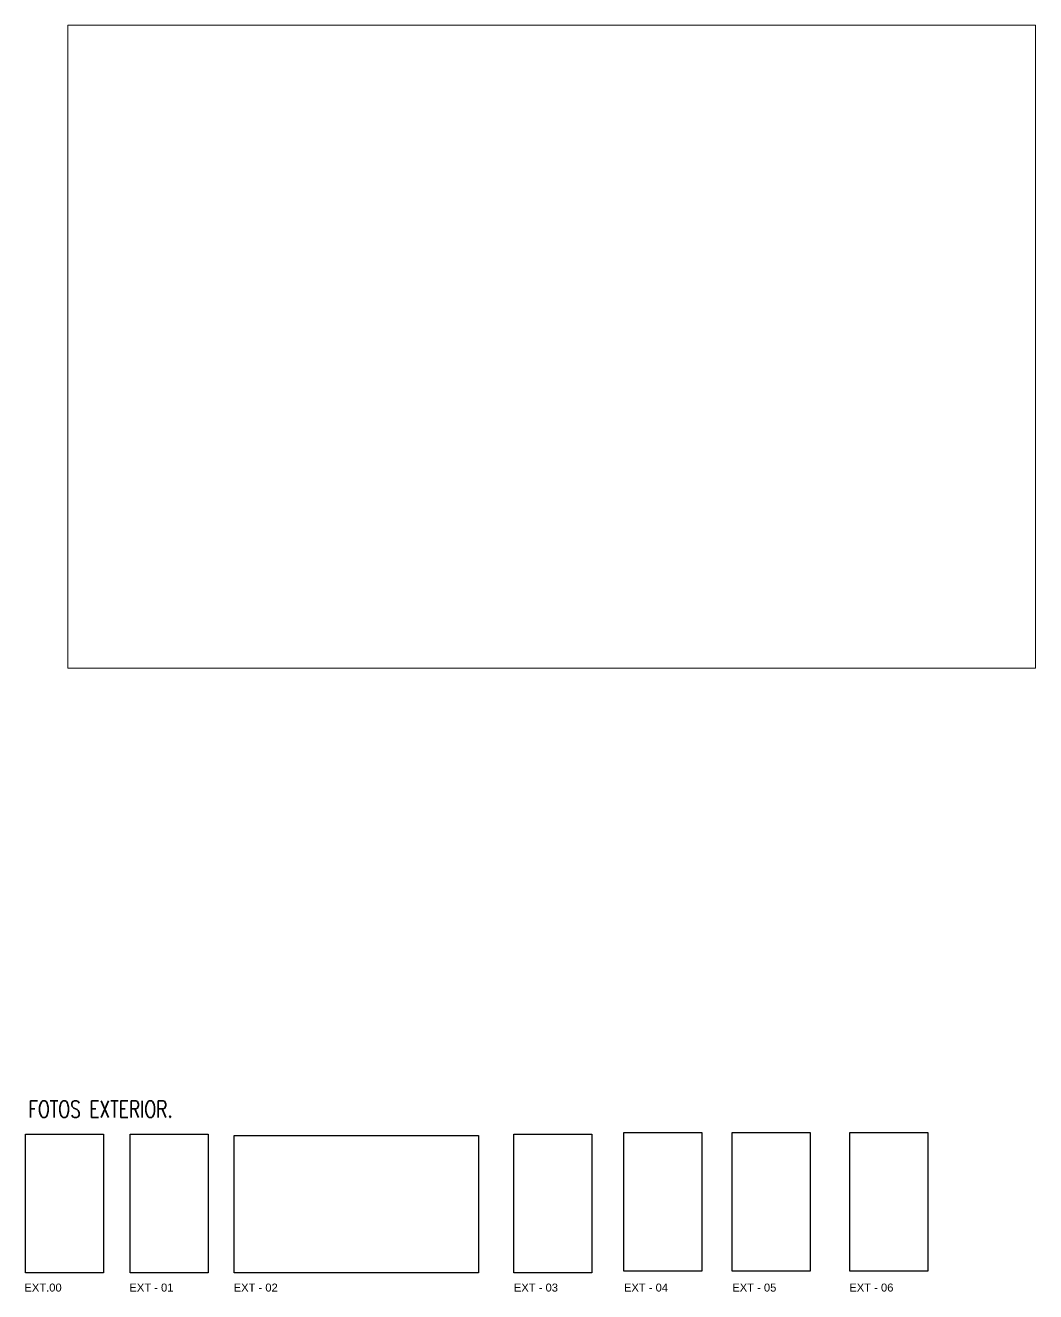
# Model space of a CAD drawing. Header units: millimetres. Extents: x 0 to 21977, y 2 to 7635.
# Drawn here: x 10929.85 to 10949.27, y 3829.18 to 3853.52 of the extents above; entities that cross this region are included whole.
import ezdxf

# ---------------------------------------------------------------- set-up
doc = ezdxf.new("R2010")
doc.units = ezdxf.units.MM
doc.layers.add('IMAGENES', color=141, linetype='Continuous')
doc.layers.add('IMAGENES 3', color=142, linetype='Continuous', lineweight=18)
doc.styles.add('BBVA_Guadalajara Rastro_FN$0$X-PP-NEW$0$ROMANS', font='romans.shx', dxfattribs={"width": 0.75})
doc.styles.get("Standard").update_dxf_attribs({"font": 'arial.ttf'})
picture_1 = doc.add_image_def('image1.jpg', size_in_pixel=(585, 1040))
picture_2 = doc.add_image_def('image2.jpg', size_in_pixel=(585, 1040))
picture_3 = doc.add_image_def('image3.jpg', size_in_pixel=(1040, 585))
picture_4 = doc.add_image_def('image4.jpg', size_in_pixel=(585, 1040))
picture_5 = doc.add_image_def('image5.jpg', size_in_pixel=(585, 1040))
picture_6 = doc.add_image_def('image6.jpg', size_in_pixel=(585, 1040))
picture_7 = doc.add_image_def('image7.jpg', size_in_pixel=(585, 1040))
picture_8 = doc.add_image_def('image53.png', size_in_pixel=(703, 467))

msp = doc.modelspace()

# ---------------------------------------------------------------- texts
at = {"layer": 'IMAGENES', "color": 161, "style": 'BBVA_Guadalajara Rastro_FN$0$X-PP-NEW$0$ROMANS', "width": 0.75}
msp.add_text('FOTOS EXTERIOR.', height=0.31966, dxfattribs=at).set_placement((10929.911, 3832.526))
at = {"layer": 'IMAGENES', "color": 150, "true_color": 0x0a85ff}
for s, p in [('EXT.00', (10929.834, 3829.18)), ('EXT - 01', (10931.852, 3829.18)), ('EXT - 02', (10933.857, 3829.18)), ('EXT - 03', (10939.243, 3829.18)), ('EXT - 04', (10941.359, 3829.18)), ('EXT - 05', (10943.441, 3829.18)), ('EXT - 06', (10945.691, 3829.18))]:
    msp.add_text(s, height=0.1538, dxfattribs=at).set_placement(p)

# ---------------------------------------------------------------- pictures from other files: only their frames are drawn
at = {"layer": 'IMAGENES'}
image = msp.add_image(picture_1, insert=(10929.855, 3829.538), size_in_units=(1.5, 2.667), dxfattribs=at)
image.dxf.flags = 7
image = msp.add_image(picture_2, insert=(10931.866, 3829.538), size_in_units=(1.5, 2.667), dxfattribs=at)
image.dxf.flags = 7
image = msp.add_image(picture_3, insert=(10933.866, 3829.538), size_in_units=(4.7, 2.644), dxfattribs=at)
image.dxf.flags = 7
image = msp.add_image(picture_4, insert=(10939.24, 3829.538), size_in_units=(1.5, 2.667), dxfattribs=at)
image.dxf.flags = 7
image = msp.add_image(picture_5, insert=(10941.359, 3829.571), size_in_units=(1.5, 2.667), dxfattribs=at)
image.dxf.flags = 7
image = msp.add_image(picture_6, insert=(10943.441, 3829.571), size_in_units=(1.5, 2.667), dxfattribs=at)
image.dxf.flags = 7
image = msp.add_image(picture_7, insert=(10945.699, 3829.571), size_in_units=(1.5, 2.667), dxfattribs=at)
image.dxf.flags = 7
at = {"layer": 'IMAGENES 3'}
image = msp.add_image(picture_8, insert=(10930.67, 3841.162), size_in_units=(18.603, 12.358), dxfattribs=at)
image.dxf.flags = 7

doc.saveas('drawing.dxf')
